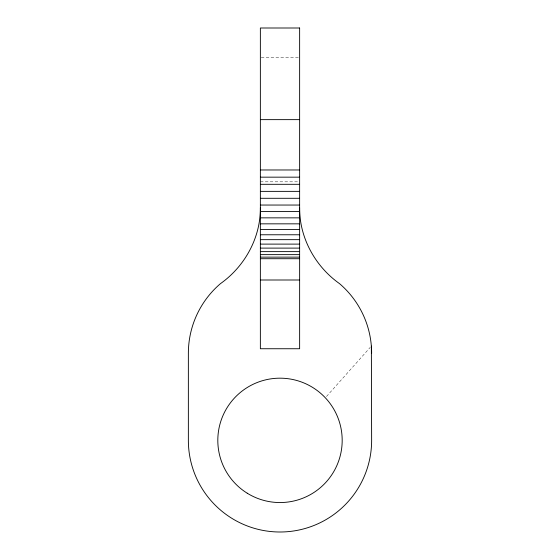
<?xml version="1.0" encoding="UTF-8"?>
<svg xmlns="http://www.w3.org/2000/svg" width="560" height="560" viewBox="0 0 560 560"><rect width="100%" height="100%" fill="white"/><g stroke="black" fill="none" stroke-linecap="round" stroke-linejoin="round"><path stroke-width="0.42" stroke-dasharray="2.8 2.1" d="M326.48 396.508L370.202 347.41M261.233 57.456L298.767 57.456M260.365 181.818L298.767 181.818"/><path stroke-width="0.84" d="M260.365 207.704C260.666 237.706 244.776 266.434 220.486 283.626A91.637 91.637 0 0 0 188.363 353.304L188.363 440.363A91.637 91.637 0 0 0 280 532A91.637 91.637 0 0 0 371.637 440.363L371.357 346.115M260.365 119.637L299.635 119.637M260.365 169.974L299.635 169.974M260.365 177.163L299.635 177.163M260.365 184.31L299.635 184.31M260.365 191.366L299.635 191.366M260.365 198.296L299.635 198.296M260.365 205.044L299.635 205.044M260.365 211.582L299.635 211.582M260.365 217.854L299.635 217.854M260.365 223.839L299.635 223.839M260.365 229.488L299.635 229.488M260.365 234.773L299.635 234.773M260.365 239.659L299.635 239.659M260.365 244.111L299.635 244.111M260.365 248.108L299.635 248.108M260.365 251.622L299.635 251.622M260.365 254.639L299.635 254.639M260.365 257.131L299.635 257.131M260.365 258.713L299.635 258.713M260.365 280L299.635 280M299.635 207.704C299.334 237.706 315.224 266.434 339.514 283.626A91.637 91.637 0 0 1 371.637 353.304M299.635 28L260.365 28L260.365 348.74L299.635 348.74L299.635 28M247.233 493.213A62.181 62.181 0 0 0 342.153 442.316A62.181 62.181 0 0 0 250.614 385.56A62.181 62.181 0 0 0 247.233 493.213"/></g></svg>
